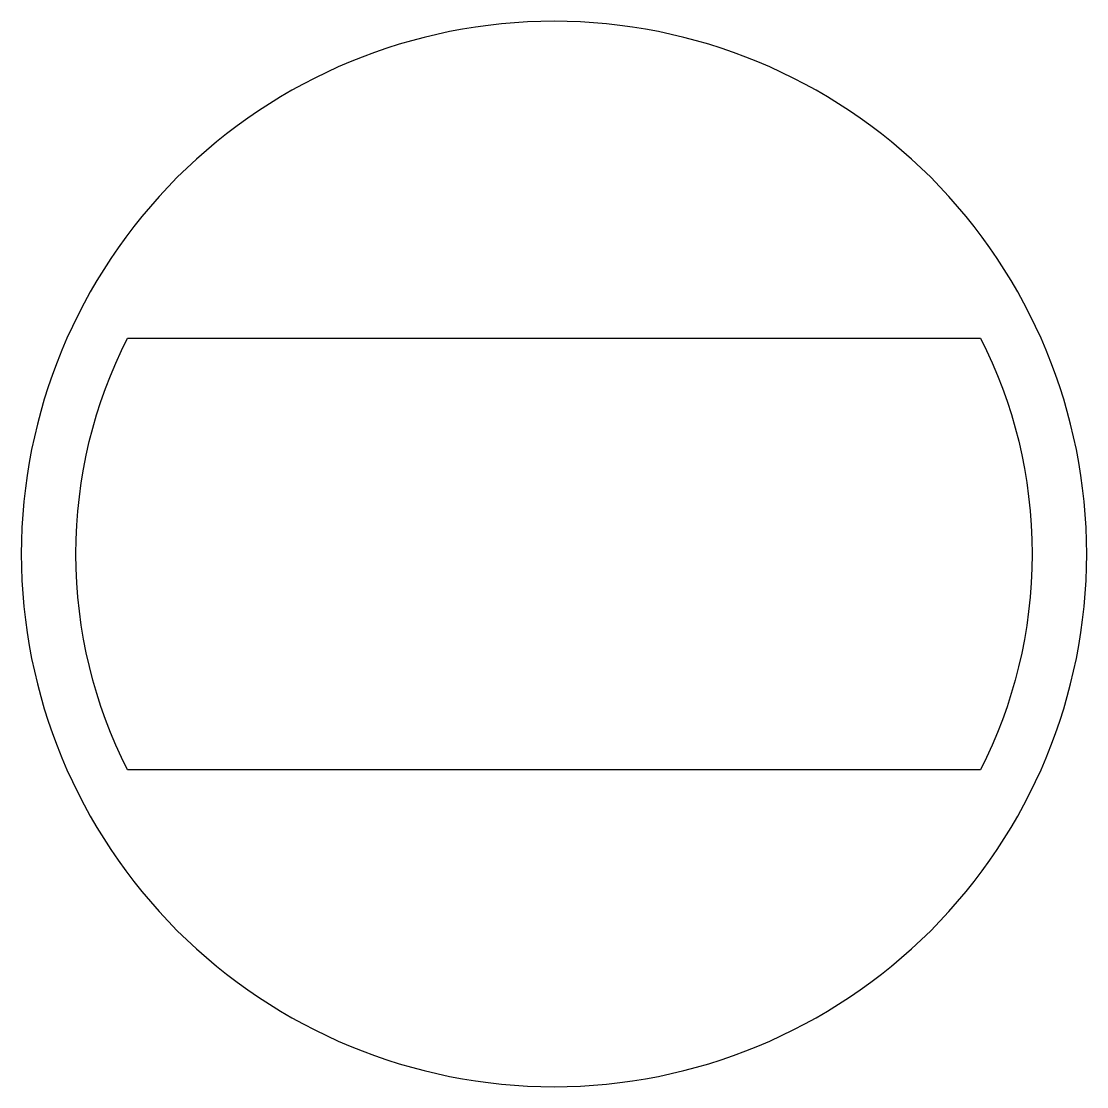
# Model space of a CAD drawing. Extents: x -25 to 25, y -25 to 25.
import ezdxf

# ---------------------------------------------------------------- set-up
doc = ezdxf.new("R2010")
doc.units = 0
doc.layers.add('LAYER_1', color=18, linetype='CONTINUOUS')

msp = doc.modelspace()

# ---------------------------------------------------------------- linework, layer by layer
at = {"layer": 'LAYER_1'}
msp.add_lwpolyline([(0, 25, 0.414214), (-25, 0, 0.414214), (0, -25, 0.414214), (25, 0, 0.414214)], format="xyb", close=True, dxfattribs=at)
msp.add_lwpolyline([(-20.016, -10.128), (-20.299, -9.551), (-20.565, -8.966), (-20.815, -8.372), (-21.049, -7.77), (-21.265, -7.159), (-21.463, -6.541), (-21.644, -5.915), (-21.807, -5.283), (-21.952, -4.643), (-22.079, -3.997), (-22.186, -3.344), (-22.275, -2.686), (-22.345, -2.022), (-22.395, -1.353), (-22.425, -0.679), (-22.435, 0), (-22.425, 0.677), (-22.395, 1.349), (-22.345, 2.017), (-22.276, 2.679), (-22.187, 3.337), (-22.08, 3.989), (-21.954, 4.634), (-21.809, 5.274), (-21.646, 5.907), (-21.466, 6.533), (-21.267, 7.152), (-21.052, 7.764), (-20.819, 8.367), (-20.569, 8.962), (-20.303, 9.549), (-20.021, 10.127), (20.024, 10.128), (20.305, 9.553), (20.57, 8.969), (20.819, 8.377), (21.051, 7.776), (21.266, 7.166), (21.464, 6.549), (21.645, 5.923), (21.808, 5.291), (21.952, 4.651), (22.079, 4.005), (22.186, 3.352), (22.275, 2.693), (22.345, 2.028), (22.395, 1.357), (22.425, 0.681), (22.435, 0), (22.425, -0.681), (22.395, -1.357), (22.345, -2.028), (22.275, -2.693), (22.186, -3.352), (22.078, -4.005), (21.952, -4.651), (21.807, -5.291), (21.644, -5.923), (21.463, -6.549), (21.264, -7.166), (21.048, -7.776), (20.815, -8.377), (20.565, -8.969), (20.299, -9.553), (20.017, -10.128)], close=True, dxfattribs=at)

doc.saveas('drawing.dxf')
